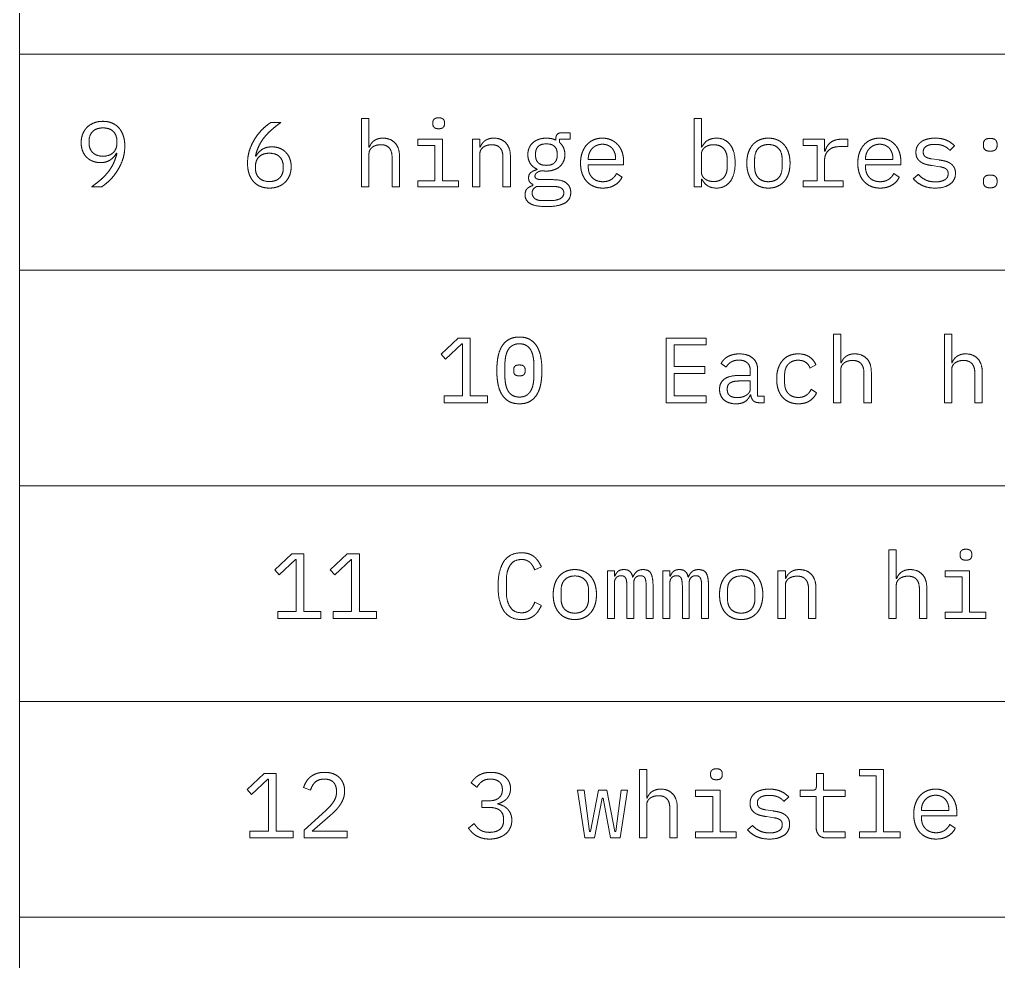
# Model space of a CAD drawing. Header units: millimetres. Extents: x 25 to 584, y 11 to 410.
# Drawn here: x 432.22 to 463.99, y 42.92 to 73.48 of the extents above; entities that cross this region are included whole.
import ezdxf

# ---------------------------------------------------------------- set-up
doc = ezdxf.new("R2010")
doc.units = ezdxf.units.MM
doc.layers.add('dims', color=7, linetype='Continuous', lineweight=5)

msp = doc.modelspace()

# ---------------------------------------------------------------- linework, layer by layer
at = {"layer": 'dims'}
for p, q in [((432.22, 30.35), (432.22, 135.35)), ((432.22, 72.35), (566.75, 72.35)), ((443.322, 70.266), (443.322, 68.046)), ((443.562, 70.266), (443.322, 70.266)), ((443.562, 69.342), (443.562, 70.266)), ((454.113, 70.266), (454.113, 68.046)), ((454.353, 70.266), (454.113, 70.266)), ((454.353, 69.342), (454.353, 70.266)), ((440.703, 70.14), (440.379, 70.14)), ((445.635, 70.137), (445.635, 70.089)), ((446.013, 70.089), (446.013, 70.137)), ((445.146, 69.594), (445.146, 69.39)), ((445.944, 69.594), (445.146, 69.594)), ((445.944, 68.25), (445.944, 69.594)), ((446.922, 69.594), (446.922, 68.046)), ((447.162, 69.594), (446.922, 69.594)), ((447.162, 69.342), (447.162, 69.594)), ((449.625, 69.594), (449.625, 69.567)), ((449.748, 69.594), (450.096, 69.594)), ((449.748, 69.489), (449.748, 69.594)), ((450.096, 69.804), (449.811, 69.804)), ((450.096, 69.594), (450.096, 69.804)), ((457.659, 69.594), (457.659, 69.39)), ((458.352, 69.594), (457.659, 69.594)), ((458.352, 69.204), (458.352, 69.594)), ((459.105, 69.594), (458.889, 69.594)), ((459.105, 69.354), (459.105, 69.594)), ((434.475, 69.492), (434.475, 69.516)), ((435.381, 69.516), (435.381, 69.492)), ((443.574, 69.342), (443.562, 69.342)), ((445.146, 69.39), (445.704, 69.39)), ((445.704, 69.39), (445.704, 68.25)), ((447.174, 69.342), (447.162, 69.342)), ((454.365, 69.342), (454.353, 69.342)), ((457.659, 69.39), (458.112, 69.39)), ((458.112, 69.39), (458.112, 68.25)), ((458.814, 69.354), (459.105, 69.354)), ((462.414, 69.234), (462.57, 69.381)), ((463.506, 69.441), (463.506, 69.387)), ((463.95, 69.387), (463.95, 69.441)), ((435.363, 69.138), (435.378, 69.132)), ((439.893, 69.048), (439.878, 69.054)), ((443.562, 68.046), (443.562, 69.12)), ((444.312, 68.997), (444.312, 68.046)), ((444.552, 68.046), (444.552, 69.039)), ((447.162, 68.046), (447.162, 69.12)), ((447.912, 68.997), (447.912, 68.046)), ((448.152, 68.046), (448.152, 69.039)), ((448.971, 69.054), (448.971, 69.141)), ((449.67, 69.141), (449.67, 69.054)), ((450.681, 68.94), (450.681, 68.961)), ((451.569, 68.973), (451.569, 68.94)), ((454.353, 68.541), (454.353, 69.099)), ((455.19, 68.952), (455.19, 68.688)), ((458.367, 69.204), (458.352, 69.204)), ((459.681, 68.94), (459.681, 68.961)), ((460.569, 68.973), (460.569, 68.94)), ((462.069, 68.922), (461.826, 68.958)), ((439.875, 68.67), (439.875, 68.694)), ((440.781, 68.694), (440.781, 68.67)), ((451.569, 68.94), (450.681, 68.94)), ((450.681, 68.76), (451.827, 68.76)), ((450.681, 68.688), (450.681, 68.76)), ((451.827, 68.76), (451.827, 68.874)), ((456.081, 68.709), (456.081, 68.931)), ((456.975, 68.931), (456.975, 68.709)), ((458.352, 68.25), (458.352, 68.919)), ((460.569, 68.94), (459.681, 68.94)), ((459.681, 68.76), (460.827, 68.76)), ((459.681, 68.688), (459.681, 68.76)), ((460.827, 68.76), (460.827, 68.874)), ((461.847, 68.739), (462.09, 68.703)), ((449.022, 68.622), (449.022, 68.61)), ((451.776, 68.367), (451.599, 68.487)), ((460.776, 68.367), (460.599, 68.487)), ((461.391, 68.454), (461.229, 68.313)), ((434.553, 68.046), (434.877, 68.046)), ((443.322, 68.046), (443.562, 68.046)), ((444.312, 68.046), (444.552, 68.046)), ((445.146, 68.25), (445.146, 68.046)), ((445.704, 68.25), (445.146, 68.25)), ((445.146, 68.046), (446.466, 68.046)), ((446.466, 68.25), (445.944, 68.25)), ((446.466, 68.046), (446.466, 68.25)), ((446.922, 68.046), (447.162, 68.046)), ((447.912, 68.046), (448.152, 68.046)), ((448.881, 68.127), (448.881, 68.091)), ((449.013, 68.061), (449.55, 68.061)), ((449.541, 68.283), (449.199, 68.283)), ((454.113, 68.046), (454.353, 68.046)), ((454.353, 68.298), (454.365, 68.298)), ((454.353, 68.046), (454.353, 68.298)), ((457.659, 68.25), (457.659, 68.046)), ((458.112, 68.25), (457.659, 68.25)), ((457.659, 68.046), (458.952, 68.046)), ((458.952, 68.25), (458.352, 68.25)), ((458.952, 68.046), (458.952, 68.25)), ((463.506, 68.253), (463.506, 68.199)), ((463.95, 68.199), (463.95, 68.253)), ((449.442, 67.602), (449.208, 67.602)), ((432.22, 65.35), (566.75, 65.35)), ((458.639, 63.266), (458.639, 61.046)), ((458.879, 63.266), (458.639, 63.266)), ((458.879, 62.342), (458.879, 63.266)), ((462.239, 63.266), (462.239, 61.046)), ((462.479, 63.266), (462.239, 63.266)), ((462.479, 62.342), (462.479, 63.266)), ((446.459, 63.14), (445.904, 62.621)), ((446.05, 62.462), (446.579, 62.954)), ((446.851, 63.14), (446.459, 63.14)), ((446.579, 62.954), (446.599, 62.954)), ((446.599, 62.954), (446.599, 61.265)), ((446.851, 61.265), (446.851, 63.14)), ((453.214, 63.14), (453.214, 61.046)), ((454.504, 63.14), (453.214, 63.14)), ((453.466, 62.921), (454.504, 62.921)), ((453.466, 62.216), (453.466, 62.921)), ((454.504, 62.921), (454.504, 63.14)), ((445.904, 62.621), (446.05, 62.462)), ((454.994, 62.318), (455.155, 62.198)), ((458.89, 62.342), (458.879, 62.342)), ((462.49, 62.342), (462.479, 62.342)), ((447.974, 61.922), (447.974, 62.264)), ((448.259, 62.126), (448.259, 62.06)), ((448.63, 62.06), (448.63, 62.126)), ((448.915, 62.264), (448.915, 61.922)), ((454.469, 62.216), (453.466, 62.216)), ((453.466, 61.997), (454.469, 61.997)), ((453.466, 61.265), (453.466, 61.997)), ((454.469, 61.997), (454.469, 62.216)), ((455.939, 62.084), (455.939, 61.931)), ((456.179, 61.256), (456.179, 62.108)), ((457.876, 62.171), (458.069, 62.273)), ((458.879, 61.046), (458.879, 62.12)), ((459.629, 61.997), (459.629, 61.046)), ((459.869, 61.046), (459.869, 62.039)), ((462.479, 61.046), (462.479, 62.12)), ((463.229, 61.997), (463.229, 61.046)), ((463.469, 61.046), (463.469, 62.039)), ((455.939, 61.931), (455.609, 61.931)), ((455.609, 61.751), (455.939, 61.751)), ((455.939, 61.751), (455.939, 61.496)), ((457.054, 61.688), (457.054, 61.952)), ((455.194, 61.454), (455.194, 61.517)), ((458.092, 61.37), (457.921, 61.487)), ((445.999, 61.265), (445.999, 61.046)), ((446.599, 61.265), (445.999, 61.265)), ((445.999, 61.046), (447.404, 61.046)), ((447.404, 61.265), (446.851, 61.265)), ((447.404, 61.046), (447.404, 61.265)), ((453.214, 61.046), (454.504, 61.046)), ((454.504, 61.265), (453.466, 61.265)), ((454.504, 61.046), (454.504, 61.265)), ((455.939, 61.298), (455.954, 61.298)), ((456.394, 61.256), (456.179, 61.256)), ((456.229, 61.046), (456.394, 61.046)), ((456.394, 61.046), (456.394, 61.256)), ((458.639, 61.046), (458.879, 61.046)), ((459.629, 61.046), (459.869, 61.046)), ((462.239, 61.046), (462.479, 61.046)), ((463.229, 61.046), (463.469, 61.046)), ((432.22, 58.35), (566.75, 58.35)), ((460.439, 56.266), (460.439, 54.046)), ((460.679, 56.266), (460.439, 56.266)), ((460.679, 55.342), (460.679, 56.266)), ((441.059, 56.14), (440.504, 55.621)), ((440.65, 55.462), (441.179, 55.954)), ((441.451, 56.14), (441.059, 56.14)), ((441.179, 55.954), (441.199, 55.954)), ((441.199, 55.954), (441.199, 54.265)), ((441.451, 54.265), (441.451, 56.14)), ((442.859, 56.14), (442.304, 55.621)), ((442.45, 55.462), (442.979, 55.954)), ((443.251, 56.14), (442.859, 56.14)), ((442.979, 55.954), (442.999, 55.954)), ((442.999, 55.954), (442.999, 54.265)), ((443.251, 54.265), (443.251, 56.14)), ((462.751, 56.137), (462.751, 56.089)), ((463.129, 56.089), (463.129, 56.137)), ((440.504, 55.621), (440.65, 55.462)), ((442.304, 55.621), (442.45, 55.462)), ((448.942, 55.618), (449.159, 55.717)), ((451.306, 55.594), (451.306, 54.046)), ((451.529, 55.594), (451.306, 55.594)), ((451.529, 55.414), (451.529, 55.594)), ((451.54, 55.414), (451.529, 55.414)), ((452.129, 55.387), (452.119, 55.387)), ((453.106, 55.594), (453.106, 54.046)), ((453.329, 55.594), (453.106, 55.594)), ((453.329, 55.414), (453.329, 55.594)), ((453.34, 55.414), (453.329, 55.414)), ((453.929, 55.387), (453.919, 55.387)), ((456.839, 55.594), (456.839, 54.046)), ((457.079, 55.594), (456.839, 55.594)), ((457.079, 55.342), (457.079, 55.594)), ((457.09, 55.342), (457.079, 55.342)), ((460.69, 55.342), (460.679, 55.342)), ((462.262, 55.594), (462.262, 55.39)), ((463.06, 55.594), (462.262, 55.594)), ((462.262, 55.39), (462.82, 55.39)), ((462.82, 55.39), (462.82, 54.25)), ((463.06, 54.25), (463.06, 55.594)), ((448.021, 54.922), (448.021, 55.264)), ((451.529, 54.046), (451.529, 55.183)), ((451.934, 55.081), (451.934, 54.046)), ((452.155, 54.046), (452.155, 55.183)), ((452.56, 55.081), (452.56, 54.046)), ((452.782, 54.046), (452.782, 55.12)), ((453.329, 54.046), (453.329, 55.183)), ((453.734, 55.081), (453.734, 54.046)), ((453.955, 54.046), (453.955, 55.183)), ((454.36, 55.081), (454.36, 54.046)), ((454.582, 54.046), (454.582, 55.12)), ((457.079, 54.046), (457.079, 55.12)), ((457.829, 54.997), (457.829, 54.046)), ((458.069, 54.046), (458.069, 55.039)), ((460.679, 54.046), (460.679, 55.12)), ((461.429, 54.997), (461.429, 54.046)), ((461.669, 54.046), (461.669, 55.039)), ((449.797, 54.709), (449.797, 54.931)), ((450.691, 54.931), (450.691, 54.709)), ((455.197, 54.709), (455.197, 54.931)), ((456.091, 54.931), (456.091, 54.709)), ((449.159, 54.469), (448.942, 54.568)), ((440.599, 54.265), (440.599, 54.046)), ((441.199, 54.265), (440.599, 54.265)), ((440.599, 54.046), (442.004, 54.046)), ((442.004, 54.265), (441.451, 54.265)), ((442.004, 54.046), (442.004, 54.265)), ((442.399, 54.265), (442.399, 54.046)), ((442.999, 54.265), (442.399, 54.265)), ((442.399, 54.046), (443.804, 54.046)), ((443.804, 54.265), (443.251, 54.265)), ((443.804, 54.046), (443.804, 54.265)), ((451.306, 54.046), (451.529, 54.046)), ((451.934, 54.046), (452.155, 54.046)), ((452.56, 54.046), (452.782, 54.046)), ((453.106, 54.046), (453.329, 54.046)), ((453.734, 54.046), (453.955, 54.046)), ((454.36, 54.046), (454.582, 54.046)), ((456.839, 54.046), (457.079, 54.046)), ((457.829, 54.046), (458.069, 54.046)), ((460.439, 54.046), (460.679, 54.046)), ((461.429, 54.046), (461.669, 54.046)), ((462.262, 54.25), (462.262, 54.046)), ((462.82, 54.25), (462.262, 54.25)), ((462.262, 54.046), (463.582, 54.046)), ((463.582, 54.25), (463.06, 54.25)), ((463.582, 54.046), (463.582, 54.25)), ((432.22, 51.35), (566.75, 51.35)), ((440.159, 49.016), (439.604, 48.496)), ((440.551, 49.016), (440.159, 49.016)), ((440.551, 47.141), (440.551, 49.016)), ((452.339, 49.141), (452.339, 46.921)), ((452.579, 49.141), (452.339, 49.141)), ((452.579, 48.217), (452.579, 49.141)), ((454.651, 49.012), (454.651, 48.964)), ((455.029, 48.964), (455.029, 49.012)), ((458.086, 49.016), (458.086, 48.611)), ((458.317, 49.016), (458.086, 49.016)), ((458.317, 48.469), (458.317, 49.016)), ((459.484, 49.141), (459.484, 48.937)), ((460.264, 49.141), (459.484, 49.141)), ((459.484, 48.937), (460.024, 48.937)), ((460.024, 48.937), (460.024, 47.125)), ((460.264, 47.125), (460.264, 49.141)), ((439.75, 48.337), (440.279, 48.829)), ((440.279, 48.829), (440.299, 48.829)), ((440.299, 48.829), (440.299, 47.141)), ((446.879, 48.709), (447.067, 48.566)), ((439.604, 48.496), (439.75, 48.337)), ((441.439, 48.559), (441.664, 48.476)), ((442.507, 48.436), (442.507, 48.401)), ((447.892, 48.496), (447.892, 48.476)), ((450.334, 48.469), (450.571, 46.921)), ((450.547, 48.469), (450.334, 48.469)), ((450.724, 47.131), (450.547, 48.469)), ((451.015, 48.469), (450.751, 47.131)), ((451.279, 48.469), (451.015, 48.469)), ((451.544, 47.131), (451.279, 48.469)), ((451.747, 48.469), (451.57, 47.131)), ((451.717, 46.921), (451.954, 48.469)), ((451.954, 48.469), (451.747, 48.469)), ((454.162, 48.469), (454.162, 48.266)), ((454.96, 48.469), (454.162, 48.469)), ((454.96, 47.125), (454.96, 48.469)), ((457.561, 48.469), (457.561, 48.266)), ((457.945, 48.469), (457.561, 48.469)), ((459.022, 48.469), (458.317, 48.469)), ((459.022, 48.266), (459.022, 48.469)), ((447.454, 48.127), (447.224, 48.127)), ((447.224, 48.127), (447.224, 47.911)), ((447.749, 48.022), (447.749, 48.034)), ((450.884, 46.921), (451.135, 48.217)), ((451.135, 48.217), (451.159, 48.217)), ((451.159, 48.217), (451.405, 46.921)), ((452.59, 48.217), (452.579, 48.217)), ((452.579, 46.921), (452.579, 47.996)), ((454.162, 48.266), (454.72, 48.266)), ((454.72, 48.266), (454.72, 47.125)), ((457.03, 48.109), (457.186, 48.256)), ((457.561, 48.266), (458.077, 48.266)), ((458.077, 48.266), (458.077, 47.276)), ((458.317, 48.266), (459.022, 48.266)), ((458.317, 47.125), (458.317, 48.266)), ((442.156, 47.809), (441.457, 47.179)), ((447.224, 47.911), (447.472, 47.911)), ((453.329, 47.872), (453.329, 46.921)), ((453.569, 46.921), (453.569, 47.914)), ((456.685, 47.797), (456.442, 47.834)), ((461.497, 47.816), (461.497, 47.836)), ((462.385, 47.816), (461.497, 47.816)), ((462.385, 47.849), (462.385, 47.816)), ((462.644, 47.636), (462.644, 47.749)), ((441.719, 47.141), (442.304, 47.651)), ((446.977, 47.386), (446.789, 47.242)), ((447.934, 47.521), (447.934, 47.497)), ((456.464, 47.614), (456.706, 47.579)), ((461.497, 47.636), (462.644, 47.636)), ((461.497, 47.564), (461.497, 47.636)), ((462.592, 47.242), (462.415, 47.362)), ((439.699, 47.141), (439.699, 46.921)), ((440.299, 47.141), (439.699, 47.141)), ((441.104, 47.141), (440.551, 47.141)), ((441.104, 46.921), (441.104, 47.141)), ((441.457, 47.179), (441.457, 46.921)), ((442.855, 47.141), (441.719, 47.141)), ((442.855, 46.921), (442.855, 47.141)), ((450.751, 47.131), (450.724, 47.131)), ((451.57, 47.131), (451.544, 47.131)), ((454.162, 47.125), (454.162, 46.921)), ((454.72, 47.125), (454.162, 47.125)), ((455.482, 47.125), (454.96, 47.125)), ((455.482, 46.921), (455.482, 47.125)), ((456.007, 47.329), (455.845, 47.189)), ((459.022, 47.125), (458.317, 47.125)), ((459.022, 46.921), (459.022, 47.125)), ((459.484, 47.125), (459.484, 46.921)), ((460.024, 47.125), (459.484, 47.125)), ((460.804, 47.125), (460.264, 47.125)), ((460.804, 46.921), (460.804, 47.125)), ((439.699, 46.921), (441.104, 46.921)), ((441.457, 46.921), (442.855, 46.921)), ((450.571, 46.921), (450.884, 46.921)), ((451.405, 46.921), (451.717, 46.921)), ((452.339, 46.921), (452.579, 46.921)), ((453.329, 46.921), (453.569, 46.921)), ((454.162, 46.921), (455.482, 46.921)), ((458.419, 46.921), (459.022, 46.921)), ((459.484, 46.921), (460.804, 46.921)), ((432.22, 44.35), (566.75, 44.35))]:
    msp.add_line(p, q, dxfattribs=at)
for points in [[(445.635, 70.137), (445.635, 70.203), (445.677, 70.246)], [(445.677, 70.246), (445.719, 70.29), (445.824, 70.29)], [(445.824, 70.29), (445.929, 70.29), (445.971, 70.246)], [(445.971, 70.246), (446.013, 70.203), (446.013, 70.137)], [(434.269, 69.763), (434.319, 69.891), (434.412, 69.982)], [(434.412, 69.982), (434.505, 70.074), (434.635, 70.125)], [(434.928, 69.963), (434.712, 69.963), (434.593, 69.846)], [(434.635, 70.125), (434.766, 70.176), (434.925, 70.176)], [(434.925, 70.176), (435.09, 70.176), (435.222, 70.12)], [(435.262, 69.846), (435.144, 69.963), (434.928, 69.963)], [(435.222, 70.12), (435.354, 70.065), (435.445, 69.961)], [(435.445, 69.961), (435.537, 69.858), (435.586, 69.708)], [(439.87, 69.628), (439.98, 69.798), (440.115, 69.928)], [(440.115, 69.928), (440.25, 70.059), (440.379, 70.14)], [(440.703, 70.14), (440.532, 70.017), (440.399, 69.9)], [(445.677, 69.979), (445.635, 70.023), (445.635, 70.089)], [(445.824, 69.936), (445.719, 69.936), (445.677, 69.979)], [(445.971, 69.979), (445.929, 69.936), (445.824, 69.936)], [(446.013, 70.089), (446.013, 70.023), (445.971, 69.979)], [(434.22, 69.483), (434.22, 69.636), (434.269, 69.763)], [(434.593, 69.846), (434.475, 69.729), (434.475, 69.516)], [(435.381, 69.516), (435.381, 69.729), (435.262, 69.846)], [(435.586, 69.708), (435.636, 69.558), (435.636, 69.372)], [(439.69, 69.253), (439.761, 69.459), (439.87, 69.628)], [(440.163, 69.655), (440.061, 69.528), (439.992, 69.382)], [(440.399, 69.9), (440.265, 69.783), (440.163, 69.655)], [(443.722, 69.543), (443.775, 69.582), (443.847, 69.606)], [(443.847, 69.606), (443.919, 69.63), (444.015, 69.63)], [(444.015, 69.63), (444.258, 69.63), (444.405, 69.475)], [(447.322, 69.543), (447.375, 69.582), (447.447, 69.606)], [(447.447, 69.606), (447.519, 69.63), (447.615, 69.63)], [(447.615, 69.63), (447.858, 69.63), (448.005, 69.475)], [(448.882, 69.481), (448.962, 69.552), (449.073, 69.591)], [(449.073, 69.591), (449.184, 69.63), (449.319, 69.63)], [(449.319, 69.63), (449.493, 69.63), (449.625, 69.567)], [(449.625, 69.594), (449.625, 69.684), (449.667, 69.744)], [(449.667, 69.744), (449.709, 69.804), (449.811, 69.804)], [(450.85, 69.573), (450.981, 69.63), (451.14, 69.63)], [(451.14, 69.63), (451.296, 69.63), (451.423, 69.573)], [(454.365, 69.342), (454.515, 69.63), (454.842, 69.63)], [(454.842, 69.63), (455.127, 69.63), (455.287, 69.417)], [(456.235, 69.573), (456.366, 69.63), (456.528, 69.63)], [(456.528, 69.63), (456.69, 69.63), (456.82, 69.573)], [(458.549, 69.49), (458.682, 69.594), (458.889, 69.594)], [(459.85, 69.573), (459.981, 69.63), (460.14, 69.63)], [(460.14, 69.63), (460.296, 69.63), (460.423, 69.573)], [(461.493, 69.514), (461.577, 69.573), (461.691, 69.601)], [(461.691, 69.601), (461.805, 69.63), (461.94, 69.63)], [(461.94, 69.63), (462.15, 69.63), (462.304, 69.564)], [(463.555, 69.57), (463.605, 69.621), (463.728, 69.621)], [(463.728, 69.621), (463.851, 69.621), (463.9, 69.57)], [(434.266, 69.214), (434.22, 69.333), (434.22, 69.483)], [(434.475, 69.492), (434.475, 69.279), (434.593, 69.162)], [(435.262, 69.162), (435.381, 69.279), (435.381, 69.492)], [(435.636, 69.372), (435.636, 69.138), (435.565, 68.932)], [(439.992, 69.382), (439.923, 69.237), (439.878, 69.054)], [(440.091, 69.262), (440.214, 69.348), (440.409, 69.348)], [(440.409, 69.348), (440.547, 69.348), (440.661, 69.303)], [(440.661, 69.303), (440.775, 69.258), (440.859, 69.174)], [(443.574, 69.342), (443.598, 69.399), (443.634, 69.451)], [(443.682, 69.345), (443.628, 69.309), (443.595, 69.252)], [(443.634, 69.451), (443.67, 69.504), (443.722, 69.543)], [(443.805, 69.399), (443.736, 69.381), (443.682, 69.345)], [(443.946, 69.417), (443.874, 69.417), (443.805, 69.399)], [(444.219, 69.313), (444.126, 69.417), (443.946, 69.417)], [(444.312, 68.997), (444.312, 69.21), (444.219, 69.313)], [(444.405, 69.475), (444.552, 69.321), (444.552, 69.039)], [(447.174, 69.342), (447.198, 69.399), (447.234, 69.451)], [(447.282, 69.345), (447.228, 69.309), (447.195, 69.252)], [(447.234, 69.451), (447.27, 69.504), (447.322, 69.543)], [(447.405, 69.399), (447.336, 69.381), (447.282, 69.345)], [(447.546, 69.417), (447.474, 69.417), (447.405, 69.399)], [(447.819, 69.313), (447.726, 69.417), (447.546, 69.417)], [(447.912, 68.997), (447.912, 69.21), (447.819, 69.313)], [(448.005, 69.475), (448.152, 69.321), (448.152, 69.039)], [(448.719, 69.096), (448.719, 69.213), (448.761, 69.312)], [(448.761, 69.312), (448.803, 69.411), (448.882, 69.481)], [(449.055, 69.361), (448.971, 69.279), (448.971, 69.141)], [(449.319, 69.444), (449.139, 69.444), (449.055, 69.361)], [(449.584, 69.361), (449.499, 69.444), (449.319, 69.444)], [(449.67, 69.141), (449.67, 69.279), (449.584, 69.361)], [(449.748, 69.489), (449.832, 69.417), (449.877, 69.318)], [(449.877, 69.318), (449.922, 69.219), (449.922, 69.096)], [(450.481, 69.153), (450.534, 69.303), (450.627, 69.409)], [(450.627, 69.409), (450.72, 69.516), (450.85, 69.573)], [(450.811, 69.297), (450.75, 69.234), (450.715, 69.148)], [(450.957, 69.396), (450.873, 69.36), (450.811, 69.297)], [(451.14, 69.432), (451.041, 69.432), (450.957, 69.396)], [(451.315, 69.399), (451.236, 69.432), (451.14, 69.432)], [(451.45, 69.304), (451.395, 69.366), (451.315, 69.399)], [(451.423, 69.573), (451.551, 69.516), (451.641, 69.415)], [(451.537, 69.159), (451.506, 69.243), (451.45, 69.304)], [(451.641, 69.415), (451.731, 69.315), (451.779, 69.177)], [(454.47, 69.334), (454.416, 69.294), (454.384, 69.235)], [(454.596, 69.396), (454.524, 69.375), (454.47, 69.334)], [(454.749, 69.417), (454.668, 69.417), (454.596, 69.396)], [(455.074, 69.289), (454.959, 69.417), (454.749, 69.417)], [(455.19, 68.952), (455.19, 69.162), (455.074, 69.289)], [(455.287, 69.417), (455.448, 69.204), (455.448, 68.82)], [(455.874, 69.153), (455.922, 69.303), (456.014, 69.409)], [(456.014, 69.409), (456.105, 69.516), (456.235, 69.573)], [(456.204, 69.303), (456.081, 69.183), (456.081, 68.931)], [(456.528, 69.423), (456.327, 69.423), (456.204, 69.303)], [(456.852, 69.303), (456.729, 69.423), (456.528, 69.423)], [(456.82, 69.573), (456.951, 69.516), (457.042, 69.409)], [(456.975, 68.931), (456.975, 69.183), (456.852, 69.303)], [(457.042, 69.409), (457.134, 69.303), (457.182, 69.153)], [(458.367, 69.204), (458.415, 69.387), (458.549, 69.49)], [(458.814, 69.354), (458.607, 69.354), (458.48, 69.234)], [(459.481, 69.153), (459.534, 69.303), (459.627, 69.409)], [(459.627, 69.409), (459.72, 69.516), (459.85, 69.573)], [(459.811, 69.297), (459.75, 69.234), (459.715, 69.148)], [(459.957, 69.396), (459.873, 69.36), (459.811, 69.297)], [(460.14, 69.432), (460.041, 69.432), (459.957, 69.396)], [(460.315, 69.399), (460.236, 69.432), (460.14, 69.432)], [(460.45, 69.304), (460.395, 69.366), (460.315, 69.399)], [(460.423, 69.573), (460.551, 69.516), (460.641, 69.415)], [(460.537, 69.159), (460.506, 69.243), (460.45, 69.304)], [(460.641, 69.415), (460.731, 69.315), (460.779, 69.177)], [(461.316, 69.168), (461.316, 69.285), (461.362, 69.37)], [(461.362, 69.37), (461.409, 69.456), (461.493, 69.514)], [(461.65, 69.366), (461.553, 69.303), (461.553, 69.183)], [(461.931, 69.429), (461.748, 69.429), (461.65, 69.366)], [(462.111, 69.411), (462.033, 69.429), (461.931, 69.429)], [(462.247, 69.364), (462.189, 69.393), (462.111, 69.411)], [(462.346, 69.301), (462.306, 69.336), (462.247, 69.364)], [(462.304, 69.564), (462.459, 69.498), (462.57, 69.381)], [(462.414, 69.234), (462.387, 69.267), (462.346, 69.301)], [(463.506, 69.441), (463.506, 69.519), (463.555, 69.57)], [(463.555, 69.258), (463.506, 69.309), (463.506, 69.387)], [(463.9, 69.57), (463.95, 69.519), (463.95, 69.441)], [(463.95, 69.387), (463.95, 69.309), (463.9, 69.258)], [(434.395, 69.012), (434.313, 69.096), (434.266, 69.214)], [(434.593, 68.883), (434.478, 68.928), (434.395, 69.012)], [(434.593, 69.162), (434.712, 69.045), (434.928, 69.045)], [(434.928, 69.045), (435.144, 69.045), (435.262, 69.162)], [(435.363, 69.138), (435.285, 69.009), (435.164, 68.923)], [(435.264, 68.803), (435.333, 68.949), (435.378, 69.132)], [(439.62, 68.814), (439.62, 69.048), (439.69, 69.253)], [(439.994, 69.024), (439.875, 68.907), (439.875, 68.694)], [(439.893, 69.048), (439.968, 69.177), (440.091, 69.262)], [(440.328, 69.141), (440.112, 69.141), (439.994, 69.024)], [(440.662, 69.024), (440.544, 69.141), (440.328, 69.141)], [(440.781, 68.694), (440.781, 68.907), (440.662, 69.024)], [(440.859, 69.174), (440.943, 69.09), (440.989, 68.97)], [(440.989, 68.97), (441.036, 68.85), (441.036, 68.703)], [(443.595, 69.252), (443.562, 69.195), (443.562, 69.12)], [(447.195, 69.252), (447.162, 69.195), (447.162, 69.12)], [(448.798, 68.808), (448.719, 68.931), (448.719, 69.096)], [(448.971, 69.054), (448.971, 68.916), (449.055, 68.832)], [(449.584, 68.832), (449.67, 68.916), (449.67, 69.054)], [(449.922, 69.096), (449.922, 68.979), (449.879, 68.88)], [(450.429, 68.817), (450.429, 69.003), (450.481, 69.153)], [(450.715, 69.148), (450.681, 69.063), (450.681, 68.961)], [(451.569, 68.973), (451.569, 69.075), (451.537, 69.159)], [(451.779, 69.177), (451.827, 69.039), (451.827, 68.874)], [(454.384, 69.235), (454.353, 69.177), (454.353, 69.099)], [(455.826, 68.82), (455.826, 69.003), (455.874, 69.153)], [(457.182, 69.153), (457.23, 69.003), (457.23, 68.82)], [(458.48, 69.234), (458.352, 69.114), (458.352, 68.919)], [(459.429, 68.817), (459.429, 69.003), (459.481, 69.153)], [(459.715, 69.148), (459.681, 69.063), (459.681, 68.961)], [(460.569, 68.973), (460.569, 69.075), (460.537, 69.159)], [(460.779, 69.177), (460.827, 69.039), (460.827, 68.874)], [(461.368, 68.964), (461.316, 69.042), (461.316, 69.168)], [(461.499, 68.839), (461.421, 68.886), (461.368, 68.964)], [(461.553, 69.183), (461.553, 69.123), (461.575, 69.082)], [(461.575, 69.082), (461.598, 69.042), (461.637, 69.018)], [(461.637, 69.018), (461.676, 68.994), (461.725, 68.98)], [(461.725, 68.98), (461.775, 68.967), (461.826, 68.958)], [(463.728, 69.207), (463.605, 69.207), (463.555, 69.258)], [(463.9, 69.258), (463.851, 69.207), (463.728, 69.207)], [(434.847, 68.838), (434.709, 68.838), (434.593, 68.883)], [(435.164, 68.923), (435.042, 68.838), (434.847, 68.838)], [(435.093, 68.53), (435.195, 68.658), (435.264, 68.803)], [(435.565, 68.932), (435.495, 68.727), (435.384, 68.557)], [(439.669, 68.478), (439.62, 68.628), (439.62, 68.814)], [(439.875, 68.67), (439.875, 68.457), (439.994, 68.34)], [(440.662, 68.34), (440.781, 68.457), (440.781, 68.67)], [(441.036, 68.703), (441.036, 68.55), (440.985, 68.422)], [(449.022, 68.622), (448.878, 68.685), (448.798, 68.808)], [(449.055, 68.832), (449.139, 68.748), (449.319, 68.748)], [(449.319, 68.748), (449.499, 68.748), (449.584, 68.832)], [(449.757, 68.71), (449.679, 68.64), (449.566, 68.601)], [(449.879, 68.88), (449.835, 68.781), (449.757, 68.71)], [(450.48, 68.485), (450.429, 68.634), (450.429, 68.817)], [(450.681, 68.688), (450.681, 68.586), (450.714, 68.499)], [(455.074, 68.35), (455.19, 68.478), (455.19, 68.688)], [(455.448, 68.82), (455.448, 68.436), (455.287, 68.223)], [(455.874, 68.485), (455.826, 68.634), (455.826, 68.82)], [(456.081, 68.709), (456.081, 68.457), (456.204, 68.337)], [(456.852, 68.337), (456.975, 68.457), (456.975, 68.709)], [(457.23, 68.82), (457.23, 68.634), (457.182, 68.485)], [(459.48, 68.485), (459.429, 68.634), (459.429, 68.817)], [(459.681, 68.688), (459.681, 68.586), (459.714, 68.499)], [(461.671, 68.772), (461.577, 68.793), (461.499, 68.839)], [(461.847, 68.739), (461.766, 68.751), (461.671, 68.772)], [(462.069, 68.922), (462.153, 68.91), (462.246, 68.889)], [(462.192, 68.68), (462.144, 68.694), (462.09, 68.703)], [(462.279, 68.643), (462.24, 68.667), (462.192, 68.68)], [(462.246, 68.889), (462.339, 68.868), (462.417, 68.821)], [(462.34, 68.578), (462.318, 68.619), (462.279, 68.643)], [(462.417, 68.821), (462.495, 68.775), (462.547, 68.697)], [(462.547, 68.697), (462.6, 68.619), (462.6, 68.493)], [(434.857, 68.286), (434.991, 68.403), (435.093, 68.53)], [(435.384, 68.557), (435.273, 68.388), (435.139, 68.257)], [(439.81, 68.224), (439.719, 68.328), (439.669, 68.478)], [(439.994, 68.34), (440.112, 68.223), (440.328, 68.223)], [(440.328, 68.223), (440.544, 68.223), (440.662, 68.34)], [(440.985, 68.422), (440.934, 68.295), (440.842, 68.203)], [(448.743, 68.34), (448.743, 68.46), (448.822, 68.52)], [(448.779, 68.211), (448.743, 68.262), (448.743, 68.34)], [(448.822, 68.52), (448.902, 68.58), (449.022, 68.61)], [(448.971, 68.466), (448.95, 68.436), (448.95, 68.397)], [(448.95, 68.397), (448.95, 68.328), (449.019, 68.305)], [(449.025, 68.518), (448.992, 68.496), (448.971, 68.466)], [(449.097, 68.554), (449.058, 68.541), (449.025, 68.518)], [(449.172, 68.574), (449.136, 68.568), (449.097, 68.554)], [(449.244, 68.565), (449.208, 68.568), (449.172, 68.574)], [(449.319, 68.562), (449.28, 68.562), (449.244, 68.565)], [(449.566, 68.601), (449.454, 68.562), (449.319, 68.562)], [(450.625, 68.23), (450.531, 68.337), (450.48, 68.485)], [(450.714, 68.499), (450.747, 68.412), (450.809, 68.349)], [(450.809, 68.349), (450.87, 68.286), (450.959, 68.251)], [(451.425, 68.289), (451.539, 68.361), (451.599, 68.487)], [(451.776, 68.367), (451.707, 68.211), (451.546, 68.11)], [(454.353, 68.541), (454.353, 68.463), (454.384, 68.404)], [(454.384, 68.404), (454.416, 68.346), (454.47, 68.305)], [(454.749, 68.223), (454.959, 68.223), (455.074, 68.35)], [(456.014, 68.23), (455.922, 68.337), (455.874, 68.485)], [(456.204, 68.337), (456.327, 68.217), (456.528, 68.217)], [(456.528, 68.217), (456.729, 68.217), (456.852, 68.337)], [(457.182, 68.485), (457.134, 68.337), (457.042, 68.23)], [(459.625, 68.23), (459.531, 68.337), (459.48, 68.485)], [(459.714, 68.499), (459.747, 68.412), (459.809, 68.349)], [(459.809, 68.349), (459.87, 68.286), (459.959, 68.251)], [(460.425, 68.289), (460.539, 68.361), (460.599, 68.487)], [(460.776, 68.367), (460.707, 68.211), (460.546, 68.11)], [(461.391, 68.454), (461.502, 68.337), (461.634, 68.274)], [(462.247, 68.275), (462.363, 68.34), (462.363, 68.478)], [(462.363, 68.478), (462.363, 68.538), (462.34, 68.578)], [(462.6, 68.493), (462.6, 68.262), (462.421, 68.136)], [(463.506, 68.253), (463.506, 68.331), (463.555, 68.382)], [(463.555, 68.382), (463.605, 68.433), (463.728, 68.433)], [(463.728, 68.433), (463.851, 68.433), (463.9, 68.382)], [(463.9, 68.382), (463.95, 68.331), (463.95, 68.253)], [(434.553, 68.046), (434.724, 68.169), (434.857, 68.286)], [(435.139, 68.257), (435.006, 68.127), (434.877, 68.046)], [(440.034, 68.065), (439.902, 68.121), (439.81, 68.224)], [(440.331, 68.01), (440.166, 68.01), (440.034, 68.065)], [(440.62, 68.061), (440.49, 68.01), (440.331, 68.01)], [(440.842, 68.203), (440.751, 68.112), (440.62, 68.061)], [(448.695, 67.989), (448.761, 68.058), (448.881, 68.091)], [(448.881, 68.127), (448.815, 68.16), (448.779, 68.211)], [(449.013, 68.061), (448.857, 67.998), (448.857, 67.851)], [(449.019, 68.305), (449.088, 68.283), (449.199, 68.283)], [(449.541, 68.283), (449.841, 68.283), (449.976, 68.17)], [(449.811, 68.005), (449.736, 68.061), (449.55, 68.061)], [(449.886, 67.857), (449.886, 67.95), (449.811, 68.005)], [(449.976, 68.17), (450.111, 68.058), (450.111, 67.869)], [(450.854, 68.067), (450.72, 68.124), (450.625, 68.23)], [(451.155, 68.01), (450.987, 68.01), (450.854, 68.067)], [(450.959, 68.251), (451.047, 68.217), (451.155, 68.217)], [(451.155, 68.217), (451.311, 68.217), (451.425, 68.289)], [(451.546, 68.11), (451.386, 68.01), (451.155, 68.01)], [(454.842, 68.01), (454.515, 68.01), (454.365, 68.298)], [(454.47, 68.305), (454.524, 68.265), (454.596, 68.244)], [(454.596, 68.244), (454.668, 68.223), (454.749, 68.223)], [(455.287, 68.223), (455.127, 68.01), (454.842, 68.01)], [(456.235, 68.067), (456.105, 68.124), (456.014, 68.23)], [(456.528, 68.01), (456.366, 68.01), (456.235, 68.067)], [(456.82, 68.067), (456.69, 68.01), (456.528, 68.01)], [(457.042, 68.23), (456.951, 68.124), (456.82, 68.067)], [(459.854, 68.067), (459.72, 68.124), (459.625, 68.23)], [(460.155, 68.01), (459.987, 68.01), (459.854, 68.067)], [(459.959, 68.251), (460.047, 68.217), (460.155, 68.217)], [(460.155, 68.217), (460.311, 68.217), (460.425, 68.289)], [(460.546, 68.11), (460.386, 68.01), (460.155, 68.01)], [(461.527, 68.092), (461.352, 68.175), (461.229, 68.313)], [(461.946, 68.01), (461.703, 68.01), (461.527, 68.092)], [(461.634, 68.274), (461.766, 68.211), (461.952, 68.211)], [(462.421, 68.136), (462.243, 68.01), (461.946, 68.01)], [(461.952, 68.211), (462.132, 68.211), (462.247, 68.275)], [(463.555, 68.07), (463.506, 68.121), (463.506, 68.199)], [(463.728, 68.019), (463.605, 68.019), (463.555, 68.07)], [(463.9, 68.07), (463.851, 68.019), (463.728, 68.019)], [(463.95, 68.199), (463.95, 68.121), (463.9, 68.07)], [(448.629, 67.794), (448.629, 67.92), (448.695, 67.989)], [(448.792, 67.509), (448.629, 67.608), (448.629, 67.794)], [(448.857, 67.851), (448.857, 67.749), (448.938, 67.675)], [(449.769, 67.666), (449.886, 67.731), (449.886, 67.857)], [(450.111, 67.869), (450.111, 67.635), (449.916, 67.522)], [(449.331, 67.41), (448.956, 67.41), (448.792, 67.509)], [(448.938, 67.675), (449.019, 67.602), (449.208, 67.602)], [(449.916, 67.522), (449.721, 67.41), (449.331, 67.41)], [(449.442, 67.602), (449.652, 67.602), (449.769, 67.666)], [(447.886, 62.891), (447.976, 63.029), (448.114, 63.102)], [(448.114, 63.102), (448.252, 63.176), (448.444, 63.176)], [(448.444, 62.957), (448.319, 62.957), (448.229, 62.907)], [(448.444, 63.176), (448.636, 63.176), (448.774, 63.102)], [(448.66, 62.907), (448.57, 62.957), (448.444, 62.957)], [(448.774, 63.102), (448.912, 63.029), (449.002, 62.891)], [(447.754, 62.55), (447.796, 62.753), (447.886, 62.891)], [(448.083, 62.768), (448.027, 62.678), (448, 62.549)], [(448.229, 62.907), (448.139, 62.858), (448.083, 62.768)], [(448.806, 62.768), (448.75, 62.858), (448.66, 62.907)], [(448.888, 62.549), (448.861, 62.678), (448.806, 62.768)], [(449.002, 62.891), (449.092, 62.753), (449.134, 62.55)], [(455.2, 62.535), (455.275, 62.579), (455.371, 62.604)], [(455.371, 62.604), (455.467, 62.63), (455.584, 62.63)], [(455.584, 62.63), (455.857, 62.63), (456.018, 62.492)], [(457.201, 62.573), (457.33, 62.63), (457.495, 62.63)], [(457.495, 62.63), (457.72, 62.63), (457.861, 62.531)], [(459.039, 62.543), (459.091, 62.582), (459.163, 62.606)], [(459.163, 62.606), (459.235, 62.63), (459.331, 62.63)], [(459.331, 62.63), (459.574, 62.63), (459.721, 62.475)], [(462.639, 62.543), (462.691, 62.582), (462.763, 62.606)], [(462.763, 62.606), (462.835, 62.63), (462.931, 62.63)], [(462.931, 62.63), (463.174, 62.63), (463.321, 62.475)], [(447.712, 62.093), (447.712, 62.348), (447.754, 62.55)], [(448, 62.549), (447.974, 62.42), (447.974, 62.264)], [(448.915, 62.264), (448.915, 62.42), (448.888, 62.549)], [(449.134, 62.55), (449.176, 62.348), (449.176, 62.093)], [(454.994, 62.318), (455.024, 62.378), (455.074, 62.435)], [(455.074, 62.435), (455.125, 62.492), (455.2, 62.535)], [(455.314, 62.364), (455.215, 62.303), (455.155, 62.198)], [(455.569, 62.426), (455.414, 62.426), (455.314, 62.364)], [(455.842, 62.34), (455.746, 62.426), (455.569, 62.426)], [(455.939, 62.084), (455.939, 62.255), (455.842, 62.34)], [(456.018, 62.492), (456.179, 62.354), (456.179, 62.108)], [(456.844, 62.153), (456.892, 62.303), (456.982, 62.409)], [(456.982, 62.409), (457.072, 62.516), (457.201, 62.573)], [(457.168, 62.291), (457.111, 62.228), (457.083, 62.141)], [(457.308, 62.388), (457.225, 62.354), (457.168, 62.291)], [(457.495, 62.423), (457.39, 62.423), (457.308, 62.388)], [(457.737, 62.357), (457.639, 62.423), (457.495, 62.423)], [(457.876, 62.171), (457.834, 62.291), (457.737, 62.357)], [(457.861, 62.531), (458.002, 62.432), (458.069, 62.273)], [(458.89, 62.342), (458.914, 62.399), (458.95, 62.451)], [(458.998, 62.345), (458.944, 62.309), (458.911, 62.252)], [(458.95, 62.451), (458.986, 62.504), (459.039, 62.543)], [(459.121, 62.399), (459.052, 62.381), (458.998, 62.345)], [(459.262, 62.417), (459.19, 62.417), (459.121, 62.399)], [(459.535, 62.313), (459.442, 62.417), (459.262, 62.417)], [(459.629, 61.997), (459.629, 62.21), (459.535, 62.313)], [(459.721, 62.475), (459.869, 62.321), (459.869, 62.039)], [(462.49, 62.342), (462.514, 62.399), (462.55, 62.451)], [(462.598, 62.345), (462.544, 62.309), (462.511, 62.252)], [(462.55, 62.451), (462.586, 62.504), (462.639, 62.543)], [(462.721, 62.399), (462.652, 62.381), (462.598, 62.345)], [(462.862, 62.417), (462.79, 62.417), (462.721, 62.399)], [(463.135, 62.313), (463.042, 62.417), (462.862, 62.417)], [(463.229, 61.997), (463.229, 62.21), (463.135, 62.313)], [(463.321, 62.475), (463.469, 62.321), (463.469, 62.039)], [(447.754, 61.634), (447.712, 61.835), (447.712, 62.093)], [(448.259, 62.126), (448.259, 62.186), (448.299, 62.228)], [(448.299, 61.958), (448.259, 62), (448.259, 62.06)], [(448.299, 62.228), (448.339, 62.27), (448.444, 62.27)], [(448.444, 62.27), (448.549, 62.27), (448.59, 62.228)], [(448.59, 62.228), (448.63, 62.186), (448.63, 62.126)], [(448.63, 62.06), (448.63, 62), (448.59, 61.958)], [(449.176, 62.093), (449.176, 61.835), (449.134, 61.634)], [(456.796, 61.82), (456.796, 62.003), (456.844, 62.153)], [(457.083, 62.141), (457.054, 62.054), (457.054, 61.952)], [(458.911, 62.252), (458.879, 62.195), (458.879, 62.12)], [(462.511, 62.252), (462.479, 62.195), (462.479, 62.12)], [(447.974, 61.922), (447.974, 61.763), (448, 61.635)], [(448.444, 61.916), (448.339, 61.916), (448.299, 61.958)], [(448.59, 61.958), (448.549, 61.916), (448.444, 61.916)], [(448.888, 61.635), (448.915, 61.763), (448.915, 61.922)], [(454.942, 61.481), (454.942, 61.697), (455.1, 61.814)], [(455.1, 61.814), (455.257, 61.931), (455.609, 61.931)], [(455.293, 61.691), (455.194, 61.631), (455.194, 61.517)], [(455.609, 61.751), (455.392, 61.751), (455.293, 61.691)], [(456.843, 61.487), (456.796, 61.637), (456.796, 61.82)], [(457.054, 61.688), (457.054, 61.586), (457.083, 61.499)], [(447.886, 61.295), (447.796, 61.433), (447.754, 61.634)], [(448, 61.635), (448.027, 61.508), (448.083, 61.418)], [(448.083, 61.418), (448.139, 61.328), (448.229, 61.278)], [(448.66, 61.278), (448.75, 61.328), (448.806, 61.418)], [(448.806, 61.418), (448.861, 61.508), (448.888, 61.635)], [(449.134, 61.634), (449.092, 61.433), (449.002, 61.295)], [(455.086, 61.136), (454.942, 61.262), (454.942, 61.481)], [(455.194, 61.454), (455.194, 61.334), (455.28, 61.272)], [(455.818, 61.293), (455.875, 61.331), (455.907, 61.383)], [(455.907, 61.383), (455.939, 61.436), (455.939, 61.496)], [(456.979, 61.232), (456.889, 61.337), (456.843, 61.487)], [(457.083, 61.499), (457.111, 61.412), (457.168, 61.349)], [(457.168, 61.349), (457.225, 61.286), (457.309, 61.251)], [(457.759, 61.289), (457.861, 61.361), (457.921, 61.487)], [(458.092, 61.37), (458.024, 61.214), (457.878, 61.112)], [(448.114, 61.083), (447.976, 61.157), (447.886, 61.295)], [(448.444, 61.01), (448.252, 61.01), (448.114, 61.083)], [(448.229, 61.278), (448.319, 61.229), (448.444, 61.229)], [(448.444, 61.229), (448.57, 61.229), (448.66, 61.278)], [(448.774, 61.083), (448.636, 61.01), (448.444, 61.01)], [(449.002, 61.295), (448.912, 61.157), (448.774, 61.083)], [(455.474, 61.01), (455.23, 61.01), (455.086, 61.136)], [(455.28, 61.272), (455.365, 61.211), (455.515, 61.211)], [(455.775, 61.086), (455.662, 61.01), (455.474, 61.01)], [(455.515, 61.211), (455.609, 61.211), (455.685, 61.233)], [(455.685, 61.233), (455.761, 61.256), (455.818, 61.293)], [(455.939, 61.298), (455.887, 61.163), (455.775, 61.086)], [(456.029, 61.118), (455.968, 61.19), (455.954, 61.298)], [(456.229, 61.046), (456.089, 61.046), (456.029, 61.118)], [(457.2, 61.068), (457.069, 61.127), (456.979, 61.232)], [(457.499, 61.01), (457.33, 61.01), (457.2, 61.068)], [(457.309, 61.251), (457.394, 61.217), (457.501, 61.217)], [(457.878, 61.112), (457.732, 61.01), (457.499, 61.01)], [(457.501, 61.217), (457.657, 61.217), (457.759, 61.289)], [(462.751, 56.137), (462.751, 56.203), (462.793, 56.246)], [(462.793, 56.246), (462.835, 56.29), (462.94, 56.29)], [(462.94, 56.29), (463.045, 56.29), (463.087, 56.246)], [(463.087, 56.246), (463.129, 56.203), (463.129, 56.137)], [(447.942, 55.897), (448.129, 56.176), (448.514, 56.176)], [(448.514, 55.957), (448.264, 55.957), (448.143, 55.768)], [(448.514, 56.176), (448.657, 56.176), (448.762, 56.137)], [(448.677, 55.93), (448.609, 55.957), (448.514, 55.957)], [(448.794, 55.856), (448.744, 55.903), (448.677, 55.93)], [(448.762, 56.137), (448.867, 56.098), (448.942, 56.032)], [(448.942, 56.032), (449.017, 55.966), (449.068, 55.883)], [(462.793, 55.979), (462.751, 56.023), (462.751, 56.089)], [(462.94, 55.936), (462.835, 55.936), (462.793, 55.979)], [(463.087, 55.979), (463.045, 55.936), (462.94, 55.936)], [(463.129, 56.089), (463.129, 56.023), (463.087, 55.979)], [(447.754, 55.093), (447.754, 55.618), (447.942, 55.897)], [(448.143, 55.768), (448.021, 55.579), (448.021, 55.264)], [(448.879, 55.748), (448.844, 55.81), (448.794, 55.856)], [(448.942, 55.618), (448.915, 55.687), (448.879, 55.748)], [(449.068, 55.883), (449.119, 55.801), (449.159, 55.717)], [(449.952, 55.573), (450.082, 55.63), (450.244, 55.63)], [(450.244, 55.63), (450.406, 55.63), (450.537, 55.573)], [(451.642, 55.567), (451.709, 55.63), (451.837, 55.63)], [(451.837, 55.63), (451.972, 55.63), (452.038, 55.562)], [(452.248, 55.561), (452.326, 55.63), (452.464, 55.63)], [(452.464, 55.63), (452.654, 55.63), (452.718, 55.498)], [(453.442, 55.567), (453.509, 55.63), (453.637, 55.63)], [(453.637, 55.63), (453.772, 55.63), (453.838, 55.562)], [(454.048, 55.561), (454.126, 55.63), (454.264, 55.63)], [(454.264, 55.63), (454.454, 55.63), (454.518, 55.498)], [(455.352, 55.573), (455.482, 55.63), (455.644, 55.63)], [(455.644, 55.63), (455.806, 55.63), (455.937, 55.573)], [(457.239, 55.543), (457.291, 55.582), (457.363, 55.606)], [(457.363, 55.606), (457.435, 55.63), (457.531, 55.63)], [(457.531, 55.63), (457.774, 55.63), (457.921, 55.475)], [(460.839, 55.543), (460.891, 55.582), (460.963, 55.606)], [(460.963, 55.606), (461.035, 55.63), (461.131, 55.63)], [(461.131, 55.63), (461.374, 55.63), (461.521, 55.475)], [(449.59, 55.153), (449.639, 55.303), (449.73, 55.409)], [(449.73, 55.409), (449.821, 55.516), (449.952, 55.573)], [(449.92, 55.303), (449.797, 55.183), (449.797, 54.931)], [(450.244, 55.423), (450.044, 55.423), (449.92, 55.303)], [(450.568, 55.303), (450.445, 55.423), (450.244, 55.423)], [(450.537, 55.573), (450.667, 55.516), (450.759, 55.409)], [(450.691, 54.931), (450.691, 55.183), (450.568, 55.303)], [(450.759, 55.409), (450.85, 55.303), (450.898, 55.153)], [(451.59, 55.37), (451.529, 55.309), (451.529, 55.183)], [(451.54, 55.414), (451.576, 55.504), (451.642, 55.567)], [(451.747, 55.432), (451.651, 55.432), (451.59, 55.37)], [(451.893, 55.355), (451.852, 55.432), (451.747, 55.432)], [(451.934, 55.081), (451.934, 55.279), (451.893, 55.355)], [(452.038, 55.562), (452.104, 55.495), (452.119, 55.387)], [(452.129, 55.387), (452.17, 55.492), (452.248, 55.561)], [(452.215, 55.37), (452.155, 55.309), (452.155, 55.183)], [(452.371, 55.432), (452.275, 55.432), (452.215, 55.37)], [(452.52, 55.355), (452.479, 55.432), (452.371, 55.432)], [(452.56, 55.081), (452.56, 55.279), (452.52, 55.355)], [(452.718, 55.498), (452.782, 55.366), (452.782, 55.12)], [(453.39, 55.37), (453.329, 55.309), (453.329, 55.183)], [(453.34, 55.414), (453.376, 55.504), (453.442, 55.567)], [(453.547, 55.432), (453.451, 55.432), (453.39, 55.37)], [(453.693, 55.355), (453.652, 55.432), (453.547, 55.432)], [(453.734, 55.081), (453.734, 55.279), (453.693, 55.355)], [(453.838, 55.562), (453.904, 55.495), (453.919, 55.387)], [(453.929, 55.387), (453.97, 55.492), (454.048, 55.561)], [(454.015, 55.37), (453.955, 55.309), (453.955, 55.183)], [(454.171, 55.432), (454.075, 55.432), (454.015, 55.37)], [(454.32, 55.355), (454.279, 55.432), (454.171, 55.432)], [(454.36, 55.081), (454.36, 55.279), (454.32, 55.355)], [(454.518, 55.498), (454.582, 55.366), (454.582, 55.12)], [(454.99, 55.153), (455.039, 55.303), (455.13, 55.409)], [(455.13, 55.409), (455.221, 55.516), (455.352, 55.573)], [(455.32, 55.303), (455.197, 55.183), (455.197, 54.931)], [(455.644, 55.423), (455.444, 55.423), (455.32, 55.303)], [(455.968, 55.303), (455.845, 55.423), (455.644, 55.423)], [(455.937, 55.573), (456.067, 55.516), (456.159, 55.409)], [(456.091, 54.931), (456.091, 55.183), (455.968, 55.303)], [(456.159, 55.409), (456.25, 55.303), (456.298, 55.153)], [(457.09, 55.342), (457.114, 55.399), (457.15, 55.451)], [(457.198, 55.345), (457.144, 55.309), (457.111, 55.252)], [(457.15, 55.451), (457.186, 55.504), (457.239, 55.543)], [(457.321, 55.399), (457.252, 55.381), (457.198, 55.345)], [(457.462, 55.417), (457.39, 55.417), (457.321, 55.399)], [(457.735, 55.313), (457.642, 55.417), (457.462, 55.417)], [(457.829, 54.997), (457.829, 55.21), (457.735, 55.313)], [(457.921, 55.475), (458.069, 55.321), (458.069, 55.039)], [(460.69, 55.342), (460.714, 55.399), (460.75, 55.451)], [(460.798, 55.345), (460.744, 55.309), (460.711, 55.252)], [(460.75, 55.451), (460.786, 55.504), (460.839, 55.543)], [(460.921, 55.399), (460.852, 55.381), (460.798, 55.345)], [(461.062, 55.417), (460.99, 55.417), (460.921, 55.399)], [(461.335, 55.313), (461.242, 55.417), (461.062, 55.417)], [(461.429, 54.997), (461.429, 55.21), (461.335, 55.313)], [(461.521, 55.475), (461.669, 55.321), (461.669, 55.039)], [(447.942, 54.289), (447.754, 54.568), (447.754, 55.093)], [(449.542, 54.82), (449.542, 55.003), (449.59, 55.153)], [(450.898, 55.153), (450.946, 55.003), (450.946, 54.82)], [(454.942, 54.82), (454.942, 55.003), (454.99, 55.153)], [(456.298, 55.153), (456.346, 55.003), (456.346, 54.82)], [(457.111, 55.252), (457.079, 55.195), (457.079, 55.12)], [(460.711, 55.252), (460.679, 55.195), (460.679, 55.12)], [(448.021, 54.922), (448.021, 54.607), (448.143, 54.418)], [(449.59, 54.485), (449.542, 54.634), (449.542, 54.82)], [(449.797, 54.709), (449.797, 54.457), (449.92, 54.337)], [(450.568, 54.337), (450.691, 54.457), (450.691, 54.709)], [(450.946, 54.82), (450.946, 54.634), (450.898, 54.485)], [(454.99, 54.485), (454.942, 54.634), (454.942, 54.82)], [(455.197, 54.709), (455.197, 54.457), (455.32, 54.337)], [(455.968, 54.337), (456.091, 54.457), (456.091, 54.709)], [(456.346, 54.82), (456.346, 54.634), (456.298, 54.485)], [(448.143, 54.418), (448.264, 54.229), (448.514, 54.229)], [(448.794, 54.329), (448.844, 54.376), (448.879, 54.437)], [(448.879, 54.437), (448.915, 54.499), (448.942, 54.568)], [(449.159, 54.469), (449.119, 54.382), (449.068, 54.301)], [(449.73, 54.23), (449.639, 54.337), (449.59, 54.485)], [(449.92, 54.337), (450.044, 54.217), (450.244, 54.217)], [(450.244, 54.217), (450.445, 54.217), (450.568, 54.337)], [(450.898, 54.485), (450.85, 54.337), (450.759, 54.23)], [(455.13, 54.23), (455.039, 54.337), (454.99, 54.485)], [(455.32, 54.337), (455.444, 54.217), (455.644, 54.217)], [(455.644, 54.217), (455.845, 54.217), (455.968, 54.337)], [(456.298, 54.485), (456.25, 54.337), (456.159, 54.23)], [(448.514, 54.01), (448.129, 54.01), (447.942, 54.289)], [(448.514, 54.229), (448.609, 54.229), (448.677, 54.256)], [(448.762, 54.049), (448.657, 54.01), (448.514, 54.01)], [(448.677, 54.256), (448.744, 54.283), (448.794, 54.329)], [(448.942, 54.154), (448.867, 54.088), (448.762, 54.049)], [(449.068, 54.301), (449.017, 54.22), (448.942, 54.154)], [(449.952, 54.067), (449.821, 54.124), (449.73, 54.23)], [(450.244, 54.01), (450.082, 54.01), (449.952, 54.067)], [(450.537, 54.067), (450.406, 54.01), (450.244, 54.01)], [(450.759, 54.23), (450.667, 54.124), (450.537, 54.067)], [(455.352, 54.067), (455.221, 54.124), (455.13, 54.23)], [(455.644, 54.01), (455.482, 54.01), (455.352, 54.067)], [(455.937, 54.067), (455.806, 54.01), (455.644, 54.01)], [(456.159, 54.23), (456.067, 54.124), (455.937, 54.067)], [(441.655, 48.898), (441.736, 48.967), (441.852, 49.009)], [(441.852, 49.009), (441.967, 49.051), (442.12, 49.051)], [(442.12, 49.051), (442.276, 49.051), (442.398, 49.006)], [(442.398, 49.006), (442.519, 48.961), (442.602, 48.88)], [(446.974, 48.834), (447.031, 48.896), (447.108, 48.944)], [(447.108, 48.944), (447.184, 48.991), (447.285, 49.021)], [(447.285, 49.021), (447.385, 49.051), (447.514, 49.051)], [(447.514, 49.051), (447.649, 49.051), (447.766, 49.017)], [(447.766, 49.017), (447.884, 48.982), (447.97, 48.915)], [(454.651, 49.012), (454.651, 49.079), (454.693, 49.122)], [(454.693, 48.855), (454.651, 48.898), (454.651, 48.964)], [(454.693, 49.122), (454.735, 49.166), (454.84, 49.166)], [(454.84, 49.166), (454.945, 49.166), (454.987, 49.122)], [(454.987, 49.122), (455.029, 49.079), (455.029, 49.012)], [(455.029, 48.964), (455.029, 48.898), (454.987, 48.855)], [(441.439, 48.559), (441.469, 48.652), (441.522, 48.741)], [(441.522, 48.741), (441.574, 48.829), (441.655, 48.898)], [(441.819, 48.735), (441.715, 48.637), (441.664, 48.476)], [(442.114, 48.832), (441.922, 48.832), (441.819, 48.735)], [(442.408, 48.729), (442.309, 48.832), (442.114, 48.832)], [(442.507, 48.436), (442.507, 48.626), (442.408, 48.729)], [(442.602, 48.88), (442.684, 48.799), (442.728, 48.688)], [(442.728, 48.688), (442.771, 48.577), (442.771, 48.446)], [(446.879, 48.709), (446.917, 48.772), (446.974, 48.834)], [(447.237, 48.759), (447.134, 48.686), (447.067, 48.566)], [(447.509, 48.832), (447.34, 48.832), (447.237, 48.759)], [(447.786, 48.748), (447.679, 48.832), (447.509, 48.832)], [(447.892, 48.496), (447.892, 48.664), (447.786, 48.748)], [(447.97, 48.915), (448.057, 48.847), (448.107, 48.748)], [(448.107, 48.748), (448.156, 48.649), (448.156, 48.524)], [(454.84, 48.811), (454.735, 48.811), (454.693, 48.855)], [(454.987, 48.855), (454.945, 48.811), (454.84, 48.811)], [(442.408, 48.093), (442.507, 48.239), (442.507, 48.401)], [(442.771, 48.446), (442.771, 48.326), (442.737, 48.22)], [(447.783, 48.225), (447.892, 48.322), (447.892, 48.476)], [(448.125, 48.34), (448.094, 48.259), (448.038, 48.199)], [(448.156, 48.524), (448.156, 48.421), (448.125, 48.34)], [(452.59, 48.217), (452.614, 48.274), (452.65, 48.327)], [(452.65, 48.327), (452.686, 48.379), (452.739, 48.418)], [(452.739, 48.418), (452.791, 48.457), (452.863, 48.481)], [(452.863, 48.481), (452.935, 48.506), (453.031, 48.506)], [(453.031, 48.506), (453.274, 48.506), (453.421, 48.351)], [(453.421, 48.351), (453.569, 48.196), (453.569, 47.914)], [(455.979, 48.246), (456.025, 48.331), (456.109, 48.39)], [(456.109, 48.39), (456.194, 48.449), (456.307, 48.477)], [(456.547, 48.304), (456.364, 48.304), (456.267, 48.241)], [(456.307, 48.477), (456.421, 48.506), (456.556, 48.506)], [(456.727, 48.286), (456.649, 48.304), (456.547, 48.304)], [(456.556, 48.506), (456.766, 48.506), (456.921, 48.44)], [(456.921, 48.44), (457.075, 48.374), (457.186, 48.256)], [(457.945, 48.469), (458.024, 48.469), (458.055, 48.501)], [(458.055, 48.501), (458.086, 48.532), (458.086, 48.611)], [(461.443, 48.285), (461.536, 48.391), (461.667, 48.449)], [(461.667, 48.449), (461.797, 48.506), (461.956, 48.506)], [(461.956, 48.307), (461.857, 48.307), (461.773, 48.271)], [(461.956, 48.506), (462.112, 48.506), (462.24, 48.449)], [(462.132, 48.274), (462.052, 48.307), (461.956, 48.307)], [(462.24, 48.449), (462.367, 48.391), (462.457, 48.291)], [(442.156, 47.809), (442.309, 47.947), (442.408, 48.093)], [(442.641, 48.02), (442.579, 47.924), (442.494, 47.832)], [(442.737, 48.22), (442.702, 48.116), (442.641, 48.02)], [(447.454, 48.127), (447.674, 48.127), (447.783, 48.225)], [(447.907, 48.097), (447.832, 48.056), (447.749, 48.034)], [(447.749, 48.022), (447.835, 48.004), (447.916, 47.964)], [(448.038, 48.199), (447.982, 48.139), (447.907, 48.097)], [(452.611, 48.127), (452.579, 48.071), (452.579, 47.996)], [(452.698, 48.22), (452.644, 48.184), (452.611, 48.127)], [(452.821, 48.274), (452.752, 48.256), (452.698, 48.22)], [(452.962, 48.292), (452.89, 48.292), (452.821, 48.274)], [(453.235, 48.189), (453.142, 48.292), (452.962, 48.292)], [(453.329, 47.872), (453.329, 48.086), (453.235, 48.189)], [(455.932, 48.044), (455.932, 48.161), (455.979, 48.246)], [(455.985, 47.839), (455.932, 47.917), (455.932, 48.044)], [(456.267, 48.241), (456.169, 48.179), (456.169, 48.059)], [(456.169, 48.059), (456.169, 47.999), (456.192, 47.958)], [(456.864, 48.24), (456.805, 48.269), (456.727, 48.286)], [(456.963, 48.177), (456.922, 48.211), (456.864, 48.24)], [(457.03, 48.109), (457.004, 48.142), (456.963, 48.177)], [(461.245, 47.692), (461.245, 47.879), (461.298, 48.029)], [(461.298, 48.029), (461.35, 48.179), (461.443, 48.285)], [(461.532, 48.024), (461.497, 47.939), (461.497, 47.836)], [(461.628, 48.172), (461.566, 48.109), (461.532, 48.024)], [(461.773, 48.271), (461.689, 48.236), (461.628, 48.172)], [(462.267, 48.18), (462.211, 48.241), (462.132, 48.274)], [(462.354, 48.034), (462.322, 48.119), (462.267, 48.18)], [(462.385, 47.849), (462.385, 47.951), (462.354, 48.034)], [(462.457, 48.291), (462.547, 48.191), (462.595, 48.052)], [(462.595, 48.052), (462.644, 47.914), (462.644, 47.749)], [(442.494, 47.832), (442.408, 47.741), (442.304, 47.651)], [(447.819, 47.809), (447.704, 47.911), (447.472, 47.911)], [(447.934, 47.521), (447.934, 47.707), (447.819, 47.809)], [(447.916, 47.964), (447.997, 47.924), (448.06, 47.859)], [(448.06, 47.859), (448.124, 47.794), (448.161, 47.703)], [(448.161, 47.703), (448.199, 47.611), (448.199, 47.494)], [(456.115, 47.715), (456.037, 47.761), (455.985, 47.839)], [(456.288, 47.648), (456.194, 47.669), (456.115, 47.715)], [(456.192, 47.958), (456.214, 47.917), (456.253, 47.893)], [(456.253, 47.893), (456.292, 47.869), (456.342, 47.856)], [(456.342, 47.856), (456.391, 47.842), (456.442, 47.834)], [(456.685, 47.797), (456.769, 47.786), (456.862, 47.765)], [(456.862, 47.765), (456.955, 47.744), (457.033, 47.697)], [(457.033, 47.697), (457.111, 47.651), (457.164, 47.572)], [(461.296, 47.361), (461.245, 47.509), (461.245, 47.692)], [(446.977, 47.386), (447.019, 47.324), (447.064, 47.273)], [(447.816, 47.206), (447.934, 47.309), (447.934, 47.497)], [(448.199, 47.494), (448.199, 47.359), (448.146, 47.247)], [(456.464, 47.614), (456.382, 47.626), (456.288, 47.648)], [(456.808, 47.556), (456.76, 47.569), (456.706, 47.579)], [(456.895, 47.518), (456.856, 47.542), (456.808, 47.556)], [(456.864, 47.151), (456.979, 47.216), (456.979, 47.354)], [(456.957, 47.454), (456.934, 47.494), (456.895, 47.518)], [(456.979, 47.354), (456.979, 47.414), (456.957, 47.454)], [(457.216, 47.369), (457.216, 47.137), (457.038, 47.011)], [(457.164, 47.572), (457.216, 47.494), (457.216, 47.369)], [(461.442, 47.106), (461.347, 47.212), (461.296, 47.361)], [(461.497, 47.564), (461.497, 47.461), (461.53, 47.374)], [(461.53, 47.374), (461.564, 47.287), (461.625, 47.224)], [(462.241, 47.164), (462.355, 47.236), (462.415, 47.362)], [(446.898, 47.11), (446.836, 47.174), (446.789, 47.242)], [(447.042, 46.996), (446.959, 47.047), (446.898, 47.11)], [(447.064, 47.273), (447.109, 47.221), (447.168, 47.184)], [(447.168, 47.184), (447.226, 47.146), (447.301, 47.125)], [(447.301, 47.125), (447.376, 47.104), (447.475, 47.104)], [(447.475, 47.104), (447.697, 47.104), (447.816, 47.206)], [(447.999, 47.055), (447.904, 46.976), (447.771, 46.931)], [(448.146, 47.247), (448.094, 47.134), (447.999, 47.055)], [(456.144, 46.968), (455.968, 47.051), (455.845, 47.189)], [(456.007, 47.329), (456.119, 47.212), (456.25, 47.149)], [(456.25, 47.149), (456.382, 47.086), (456.569, 47.086)], [(456.569, 47.086), (456.749, 47.086), (456.864, 47.151)], [(458.16, 47.02), (458.077, 47.119), (458.077, 47.276)], [(461.67, 46.942), (461.536, 46.999), (461.442, 47.106)], [(461.625, 47.224), (461.686, 47.161), (461.775, 47.127)], [(461.775, 47.127), (461.864, 47.092), (461.971, 47.092)], [(461.971, 47.092), (462.127, 47.092), (462.241, 47.164)], [(462.592, 47.242), (462.524, 47.086), (462.363, 46.986)], [(447.231, 46.916), (447.124, 46.946), (447.042, 46.996)], [(447.475, 46.886), (447.337, 46.886), (447.231, 46.916)], [(447.771, 46.931), (447.637, 46.886), (447.475, 46.886)], [(456.562, 46.886), (456.319, 46.886), (456.144, 46.968)], [(457.038, 47.011), (456.859, 46.886), (456.562, 46.886)], [(458.419, 46.921), (458.242, 46.921), (458.16, 47.02)], [(461.971, 46.886), (461.804, 46.886), (461.67, 46.942)], [(462.363, 46.986), (462.202, 46.886), (461.971, 46.886)]]:
    msp.add_open_spline(points, degree=2, dxfattribs=at)

doc.saveas('drawing.dxf')
